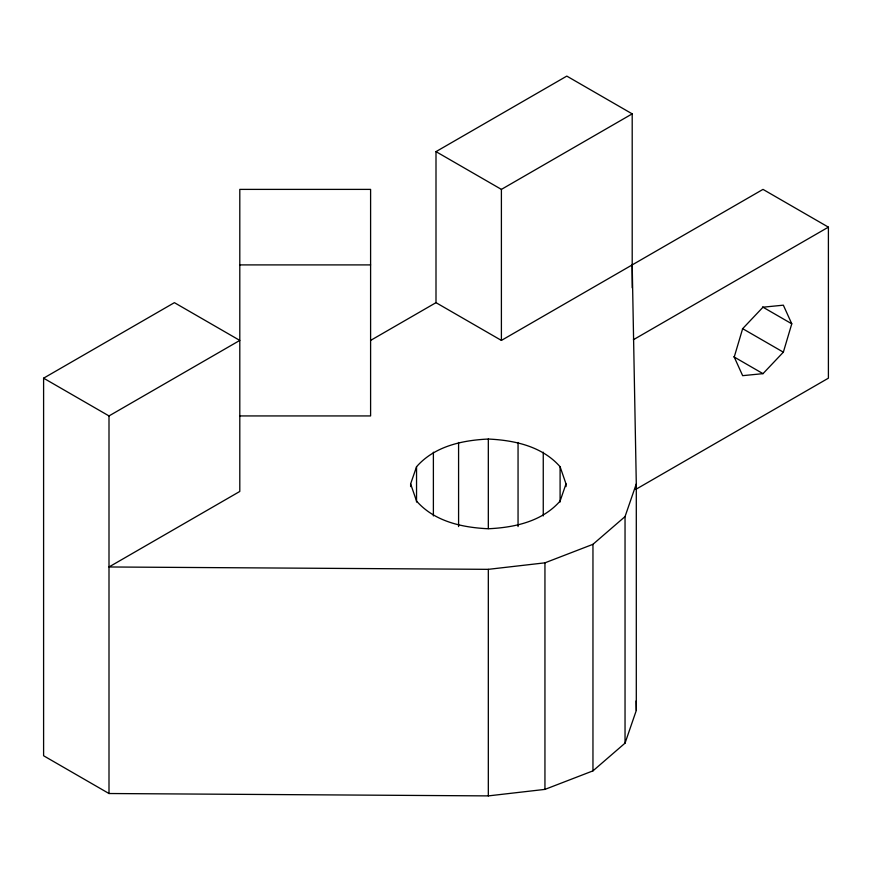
<?xml version="1.0" encoding="UTF-8"?>
<svg xmlns="http://www.w3.org/2000/svg" width="872" height="872" viewBox="0 0 872 872"><rect width="100%" height="100%" fill="white"/><g stroke="black" fill="none" stroke-linecap="round" stroke-linejoin="round"><path stroke-width="1.31" d="M783.35 352.168L791.776 323.806L783.35 305.178L763 307.195L742.65 328.679L734.224 357.03L742.65 375.668L763 373.652L783.35 352.168L742.475 328.57M410.625 486.609L410.625 483.906L416.543 466.738C434.507 446.235 462.215 440.262 488.32 439.041C514.426 440.262 542.133 446.235 560.097 466.738L566.015 483.906L566.015 486.609M566.015 483.906L560.097 501.062C542.133 521.565 514.426 527.538 488.32 528.759C462.215 527.538 434.507 521.565 416.543 501.062L410.625 483.906M43.6 378.175L109 415.933L239.8 340.418L174.4 302.66L43.6 378.175L43.6 755.762L109 793.52L488.32 795.896L544.946 789.389L592.96 770.87L625.039 743.151L625.039 516.595L636.298 483.906L632.2 264.903M625.039 743.151L636.298 710.451L636.298 483.906M239.8 415.933L370.6 415.933L370.6 189.388L239.8 189.388L239.8 491.448L109 566.974L488.32 569.34L544.946 562.832L592.96 544.313L625.039 516.595M635.721 489.421L828.4 378.175L828.4 227.145L763 189.388L501.4 340.418L436 302.66L436 151.63L566.8 76.104L632.2 113.861L632.2 287.825M436 151.63L501.4 189.388L632.2 113.861M370.6 340.418L436 302.66M633.377 339.742L828.4 227.145M239.8 264.903L370.6 264.903M762.575 306.955L791.776 323.806M733.799 356.79L763 373.652M636.124 700.935L636.298 710.451M592.96 544.313L592.96 770.87M560.097 466.738L560.097 502.01M544.946 562.832L544.946 789.389M543.256 452.187L543.256 515.941M518.055 442.464L518.055 526.568M501.4 189.388L501.4 340.418M488.32 439.041L488.32 528.585M488.32 569.34L488.32 795.896M458.585 442.464L458.585 526.568M433.384 452.187L433.384 515.941M416.543 466.738L416.543 502.01M109 415.933L109 793.52"/></g></svg>
